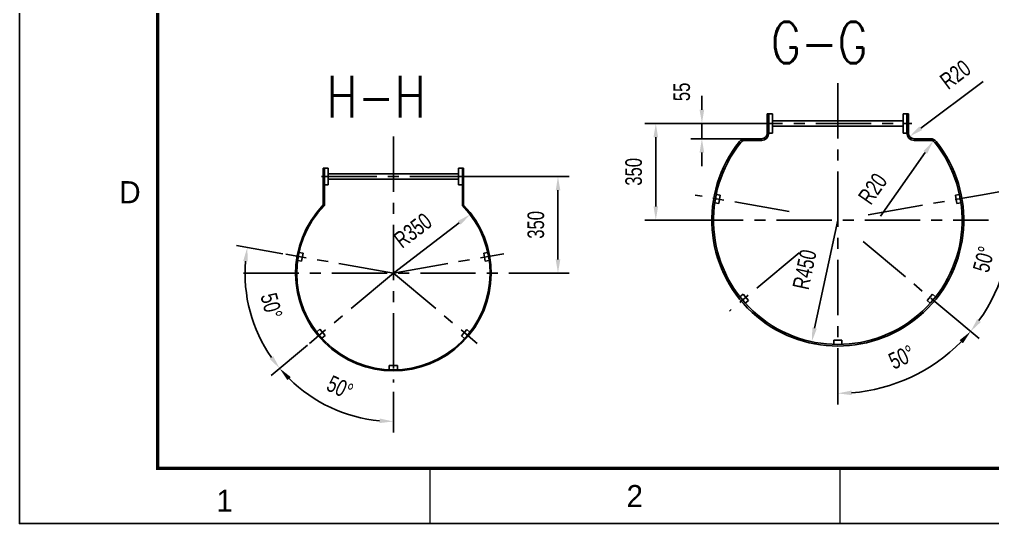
# Model space of a CAD drawing. Extents: x 148 to 221443, y -36682 to 6758.
# Drawn here: x 49175 to 52698, y -12115 to -10289 of the extents above; entities that cross this region are included whole.
import ezdxf
from ezdxf.enums import TextEntityAlignment as Align

# ---------------------------------------------------------------- set-up
doc = ezdxf.new("R2010")
doc.units = 0
doc.header["$LTSCALE"] = 10
doc.header["$MEASUREMENT"] = 0
doc.linetypes.add('CENTERX2', pattern=[4, 2.5, -0.5, 0.5, -0.5])
for name, color, linetype in [('2', 4, 'Continuous'), ('CENTER', 1, 'CENTERX2'), ('DIM', 4, 'Continuous'), ('RED', 7, 'Continuous'), ('图框', 7, 'Continuous')]:
    doc.layers.add(name, color=color, linetype=linetype)
doc.layers.add('2（细实线）', color=3, linetype='Continuous', lineweight=20)
doc.layers.add('图框层', color=7, linetype='Continuous', lineweight=15)
doc.styles.add('HZ', font='ROMS.SHX', dxfattribs={"width": 0.75, "bigfont": 'GBCBIG.SHX'})
doc.styles.get("Standard").update_dxf_attribs({"font": 'wison_e.shx', "width": 0.75, "bigfont": 'wison_c.shx'})
doc.styles.add('XW', font='ROMANS.shx', dxfattribs={"width": 0.85})
doc.dimstyles.new('DIM1', dxfattribs={"dimscale": 20, "dimtxt": 3, "dimasz": 2.5, "dimexe": 2, "dimexo": 0, "dimgap": 1, "dimtad": 0, "dimdec": 0, "dimzin": 0, "dimdsep": 46, "dimtxsty": 'Standard', "dimcen": 2, "dimclrd": 3, "dimclre": 3, "dimclrt": 3, "dimadec": 0, "dimazin": 0, "dimtfac": 0.666667, "dimtdec": 0, "dimtofl": 0, "dimtmove": 2, "dimatfit": 1, "dimfxl": 2, "dimtvp": 1.333333, "dimtolj": 1, "dimtzin": 0, "dimarcsym": 0})

# ---------------------------------------------------------------- blocks, each defined once
blk = doc.blocks.new('*D328')
at = {"layer": 'Defpoints', "color": 0}
for p in [(51737.6, -10665.7), (51478.5, -11015.7), (51595.2, -11015.7)]:
    blk.add_point(p, dxfattribs=at)
at = {"layer": 'DIM', "color": 3, "linetype": 'Continuous', "lineweight": -2}
for p, q in [((51737.6, -10665.7), (51438.5, -10665.7)), ((51478.5, -10715.7), (51478.5, -10965.7)), ((51595.2, -11015.7), (51438.5, -11015.7))]:
    blk.add_line(p, q, dxfattribs=at)
at = {"layer": 'DIM', "color": 3}
for points in [[(51486.8, -10715.7), (51470.1, -10715.7), (51478.5, -10665.7)], [(51470.1, -10965.7), (51486.8, -10965.7), (51478.5, -11015.7)]]:
    blk.add_solid(points, dxfattribs=at)
at = {"layer": 'DIM', "color": 3, "insert": (51398.5, -10840.7), "char_height": 60, "attachment_point": 5, "rotation": 90}
blk.add_mtext('\\A1;350', dxfattribs=at)
blk = doc.blocks.new('*D329')
at = {"layer": 'Defpoints', "color": 0}
for p in [(52137.4, -11015.7), (52043, -11455.7)]:
    blk.add_point(p, dxfattribs=at)
at = {"layer": 'DIM', "color": 3, "linetype": 'Continuous', "lineweight": -2}
blk.add_line((52137.4, -11015.7), (52053.5, -11406.8), dxfattribs=at)
at = {"layer": 'DIM', "color": 3}
blk.add_solid([(52045.4, -11405.1), (52061.7, -11408.6), (52043, -11455.7)], dxfattribs=at)
at = {"layer": 'DIM', "color": 3, "insert": (52017.3, -11194.5), "char_height": 60, "attachment_point": 5, "rotation": 77.8884}
blk.add_mtext('\\A1;R450', dxfattribs=at)
blk = doc.blocks.new('*D330')
at = {"layer": 'Defpoints', "color": 0}
for p in [(52137.4, -10519.9), (52228.9, -11092.4), (52532.1, -11346.9), (52137.4, -11542), (52317.4, -11616.7)]:
    blk.add_point(p, dxfattribs=at)
at = {"layer": 'DIM', "color": 3, "linetype": 'Continuous', "lineweight": -2}
for p, q in [((52532.1, -11346.9), (52648.6, -11444.7)), ((52137.4, -11542), (52137.4, -11683.1))]:
    blk.add_line(p, q, dxfattribs=at)
blk.add_arc((52137.4, -11015.7), 627.3, 274.5678, 315.4322, dxfattribs=at)
at = {"layer": 'DIM', "color": 3}
for points in [[(52590.5, -11461.6), (52578.2, -11450.4), (52618, -11419)], [(52187.1, -11632.8), (52187.7, -11649.4), (52137.4, -11643.1)]]:
    blk.add_solid(points, dxfattribs=at)
at = {"layer": 'DIM', "color": 3, "insert": (52368.8, -11511.8), "char_height": 60, "attachment_point": 5, "rotation": 25}
blk.add_mtext('\\A1;50%%d', dxfattribs=at)
blk = doc.blocks.new('*D331')
at = {"layer": 'Defpoints', "color": 0}
for p in [(52653.7, -10924.7), (52247.6, -10996.3), (52228.9, -11092.4), (52713.5, -11264.2), (52532.1, -11346.9)]:
    blk.add_point(p, dxfattribs=at)
at = {"layer": 'DIM', "color": 3, "linetype": 'Continuous', "lineweight": -2}
for p, q in [((52653.7, -10924.7), (52794.6, -10899.9)), ((52532.1, -11346.9), (52648.6, -11444.7))]:
    blk.add_line(p, q, dxfattribs=at)
blk.add_arc((52137.4, -11015.7), 627.3, 324.5678, 5.4322, dxfattribs=at)
at = {"layer": 'DIM', "color": 3}
for points in [[(52770.2, -10955.2), (52753.7, -10957.5), (52755.2, -10906.8)], [(52642, -11374.3), (52655.2, -11384.5), (52618, -11419)]]:
    blk.add_solid(points, dxfattribs=at)
at = {"layer": 'DIM', "color": 3, "insert": (52666.1, -11157.4), "char_height": 60, "attachment_point": 5, "rotation": 75}
blk.add_mtext('\\A1;50%%d', dxfattribs=at)
blk = doc.blocks.new('*D332')
at = {"layer": 'Defpoints', "color": 0}
for p in [(51645.4, -10665.7), (51831.9, -10665.7), (51831.9, -10720.7)]:
    blk.add_point(p, dxfattribs=at)
at = {"layer": 'DIM', "color": 3, "linetype": 'Continuous', "lineweight": -2}
for p, q in [((51645.4, -10615.7), (51645.4, -10565.7)), ((51831.9, -10665.7), (51605.4, -10665.7)), ((51831.9, -10720.7), (51605.4, -10720.7)), ((51645.4, -10770.7), (51645.4, -10820.7))]:
    blk.add_line(p, q, dxfattribs=at)
at = {"layer": 'DIM', "color": 3}
for points in [[(51637, -10615.7), (51653.7, -10615.7), (51645.4, -10665.7)], [(51653.7, -10770.7), (51637, -10770.7), (51645.4, -10720.7)]]:
    blk.add_solid(points, dxfattribs=at)
at = {"layer": 'DIM', "color": 3, "insert": (51572.6, -10551.2), "char_height": 60, "attachment_point": 5, "rotation": 90}
blk.add_mtext('\\A1;55', dxfattribs=at)
blk = doc.blocks.new('*D333')
at = {"layer": 'Defpoints', "color": 0}
for p in [(52482.7, -10729.3), (52471.2, -10745.7)]:
    blk.add_point(p, dxfattribs=at)
at = {"layer": 'DIM', "color": 3, "linetype": 'Continuous', "lineweight": -2}
blk.add_line((52292.1, -11001.3), (52454, -10770.2), dxfattribs=at)
at = {"layer": 'DIM', "color": 3}
blk.add_solid([(52460.8, -10775), (52447.2, -10765.5), (52482.7, -10729.3)], dxfattribs=at)
at = {"layer": 'DIM', "color": 3, "insert": (52263.9, -10902.1), "char_height": 60, "attachment_point": 5, "rotation": 54.9732}
blk.add_mtext('\\A1;R20', dxfattribs=at)
blk = doc.blocks.new('*D334')
at = {"layer": 'Defpoints', "color": 0}
for p in [(52413.4, -10700.7), (52397.4, -10712.7)]:
    blk.add_point(p, dxfattribs=at)
at = {"layer": 'DIM', "color": 3, "linetype": 'Continuous', "lineweight": -2}
blk.add_line((52663.1, -10513.5), (52437.4, -10682.7), dxfattribs=at)
at = {"layer": 'DIM', "color": 3}
blk.add_solid([(52432.4, -10676.1), (52442.4, -10689.4), (52397.4, -10712.7)], dxfattribs=at)
at = {"layer": 'DIM', "color": 3, "insert": (52563.1, -10488.5), "char_height": 60, "attachment_point": 5, "rotation": 36.8659}
blk.add_mtext('\\A1;R20', dxfattribs=at)
blk = doc.blocks.new('*D335')
at = {"layer": 'Defpoints', "color": 0}
for p in [(50806.5, -10995.2), (50528.4, -11207.7)]:
    blk.add_point(p, dxfattribs=at)
at = {"layer": 'DIM', "color": 3, "linetype": 'Continuous', "lineweight": -2}
blk.add_line((50528.4, -11207.7), (50766.8, -11025.6), dxfattribs=at)
at = {"layer": 'DIM', "color": 3}
blk.add_solid([(50771.9, -11032.2), (50761.7, -11018.9), (50806.5, -10995.2)], dxfattribs=at)
at = {"layer": 'DIM', "color": 3, "insert": (50599, -11053.1), "char_height": 60, "attachment_point": 5, "rotation": 37.3833}
blk.add_mtext('\\A1;R350', dxfattribs=at)
blk = doc.blocks.new('*D336')
at = {"layer": 'Defpoints', "color": 0}
for p in [(50528.4, -10612.4), (50528.4, -11207.7), (50217.5, -11468.6), (50233.3, -11656.4), (50528.4, -11637.2)]:
    blk.add_point(p, dxfattribs=at)
at = {"layer": 'DIM', "color": 3, "linetype": 'Continuous', "lineweight": -2}
for p, q in [((50217.5, -11468.6), (50086.4, -11578.6)), ((50528.4, -11637.2), (50528.4, -11784.8))]:
    blk.add_line(p, q, dxfattribs=at)
blk.add_arc((50528.4, -11207.7), 537, 225.3363, 264.6637, dxfattribs=at)
at = {"layer": 'DIM', "color": 3}
for points in [[(50157, -11584), (50144.8, -11595.3), (50117, -11552.9)], [(50478.1, -11750.7), (50478.9, -11734.1), (50528.4, -11744.8)]]:
    blk.add_solid(points, dxfattribs=at)
at = {"layer": 'DIM', "color": 3, "insert": (50335.3, -11621.9), "char_height": 60, "attachment_point": 5, "rotation": 335}
blk.add_mtext('\\A1;50%%d', dxfattribs=at)
blk = doc.blocks.new('*D337')
at = {"layer": 'Defpoints', "color": 0}
for p in [(50128.7, -11137.2), (50528.4, -11207.7), (50528.4, -11207.7), (49995, -11270.1), (50217.5, -11468.6)]:
    blk.add_point(p, dxfattribs=at)
at = {"layer": 'DIM', "color": 3, "linetype": 'Continuous', "lineweight": -2}
for p, q in [((50128.7, -11137.2), (49960.2, -11107.5)), ((50217.5, -11468.6), (50086.4, -11578.6))]:
    blk.add_line(p, q, dxfattribs=at)
blk.add_arc((50528.4, -11207.7), 537, 175.3365, 214.6635, dxfattribs=at)
at = {"layer": 'DIM', "color": 3}
for points in [[(50001.4, -11165.1), (49984.9, -11163), (49999.6, -11114.5)], [(50080.1, -11518.2), (50093.3, -11508.1), (50117, -11552.9)]]:
    blk.add_solid(points, dxfattribs=at)
at = {"layer": 'DIM', "color": 3, "insert": (50087, -11326), "char_height": 60, "attachment_point": 5, "rotation": 285}
blk.add_mtext('\\A1;50%%d', dxfattribs=at)
blk = doc.blocks.new('*D338')
at = {"layer": 'Defpoints', "color": 0}
for p in [(50772.1, -10857.7), (51002.9, -11207.7), (51124.4, -11207.7)]:
    blk.add_point(p, dxfattribs=at)
at = {"layer": 'DIM', "color": 3, "linetype": 'Continuous', "lineweight": -2}
for p, q in [((50772.1, -10857.7), (51164.4, -10857.7)), ((51124.4, -10907.7), (51124.4, -11157.7)), ((51002.9, -11207.7), (51164.4, -11207.7))]:
    blk.add_line(p, q, dxfattribs=at)
at = {"layer": 'DIM', "color": 3}
for points in [[(51132.8, -10907.7), (51116.1, -10907.7), (51124.4, -10857.7)], [(51116.1, -11157.7), (51132.8, -11157.7), (51124.4, -11207.7)]]:
    blk.add_solid(points, dxfattribs=at)
at = {"layer": 'DIM', "color": 3, "insert": (51044.4, -11032.7), "char_height": 60, "attachment_point": 5, "rotation": 90}
blk.add_mtext('\\A1;350', dxfattribs=at)
blk = doc.blocks.new('1.5a2')
at = {"layer": '图框层', "ltscale": 10}
for p, q in [((16100.88, 9716.58), (16100.88, 10136.58)), ((16100.88, 10136.58), (16100.88, 9716.58)), ((16125.88, 9726.58), (16125.88, 10126.58)), ((16981.88, 9726.58), (16125.88, 9726.58)), ((16175.13, 9726.58), (16175.13, 9716.58)), ((16249.38, 9726.58), (16249.38, 9716.58)), ((16991.88, 9716.58), (16100.88, 9716.58))]:
    blk.add_line(p, q, dxfattribs=at)
at = {"style": 'HZ'}
for s, p in [('D', (16120.88, 9776.58)), ('2', (16212.25, 9721.58)), ('1', (16138, 9720.7))]:
    blk.add_text(s, height=4, dxfattribs=at).set_placement(p, align=Align.MIDDLE)

msp = doc.modelspace()

# ---------------------------------------------------------------- linework, layer by layer
at = {"const_width": 12}
msp.add_lwpolyline([(66794.7995, -11914.5096), (66794.7995, -3914.5096), (49674.7995, -3914.5096), (49674.7995, -11914.5096), (66794.7995, -11914.5096)], dxfattribs=at)
at = {"layer": '2'}
msp.add_line((51645.3707, -10720.7377), (51645.3707, -10665.7377), dxfattribs=at)
at = {"layer": 'CENTER', "ltscale": 8}
for p, q in [((52137.4388, -10519.8965), (52137.4388, -11541.9726)), ((51737.6038, -10665.7377), (52405.4367, -10665.7377)), ((50528.4255, -10713.1167), (50528.4255, -11603.5807)), ((50268.0745, -10857.7096), (50788.7764, -10857.7096)), ((51961.0304, -10984.6321), (51621.1505, -10924.7021)), ((52247.6019, -10996.313), (52653.7271, -10924.7021)), ((51595.2202, -11015.7377), (52682.6686, -11015.7377)), ((52228.8553, -11092.4452), (52532.1101, -11346.9062)), ((50528.4255, -11207.7096), (50138.5686, -11138.9673)), ((50528.4255, -11207.7096), (50928.1811, -11137.2219)), ((51996.9654, -11133.6089), (51744.9913, -11345.0403)), ((49986.2068, -11207.7096), (51073.6552, -11207.7096)), ((50528.4255, -11207.7096), (50225.1706, -11462.1706)), ((50528.4255, -11207.7096), (50831.6803, -11462.1706))]:
    msp.add_line(p, q, dxfattribs=at)
at = {"layer": 'RED'}
for p, q in [((51881.848, -10700.7377), (51881.848, -10630.7377)), ((51887.848, -10630.7377), (51881.848, -10630.7377)), ((51901.4388, -10630.7377), (51887.848, -10630.7377)), ((51887.848, -10700.7377), (51887.848, -10630.7377)), ((51901.4388, -10700.7377), (51901.4388, -10630.7377)), ((52373.848, -10700.7377), (52373.848, -10630.7377)), ((52373.848, -10630.7377), (52387.4388, -10630.7377)), ((52387.4388, -10700.7377), (52387.4388, -10630.7377)), ((52387.4388, -10630.7377), (52393.4388, -10630.7377)), ((52393.4388, -10700.7377), (52393.4388, -10630.7377)), ((52373.848, -10655.7377), (51901.4388, -10655.7377)), ((51901.4388, -10700.7377), (51887.848, -10700.7377)), ((52373.848, -10675.7377), (51901.4388, -10675.7377)), ((52373.848, -10700.7377), (52387.4388, -10700.7377)), ((51861.848, -10720.7377), (51801.9705, -10720.7377)), ((51861.848, -10726.7377), (51801.9705, -10726.7377)), ((52413.4388, -10720.7377), (52473.3164, -10720.7377)), ((52413.4388, -10726.7377), (52472.9072, -10726.7377)), ((50274.8347, -10827.7096), (50274.8347, -10960.7122)), ((50274.8347, -10827.7096), (50278.8347, -10827.7096)), ((50292.4255, -10827.7096), (50278.8347, -10827.7096)), ((50278.8347, -10962.3437), (50278.8347, -10827.7096)), ((50292.4255, -10887.7096), (50292.4255, -10827.7096)), ((50764.4255, -10847.7096), (50292.4255, -10847.7096)), ((50764.4255, -10887.7096), (50764.4255, -10827.7096)), ((50764.4255, -10827.7096), (50778.4255, -10827.7096)), ((50778.4255, -10962.7606), (50778.4255, -10827.7096)), ((50782.4255, -10827.7096), (50778.4255, -10827.7096)), ((50782.4255, -10827.7096), (50782.4255, -10961.133)), ((50764.4255, -10867.7096), (50292.4255, -10867.7096)), ((50292.4255, -10887.7096), (50278.8347, -10887.7096)), ((50764.4255, -10887.7096), (50778.4255, -10887.7096)), ((51706.7032, -10955.0188), (51691.9169, -10952.4115)), ((51711.9126, -10925.4745), (51697.1263, -10922.8673)), ((51706.7032, -10955.0188), (51711.9126, -10925.4745)), ((52562.965, -10925.4745), (52577.7513, -10922.8673)), ((52568.1745, -10955.0188), (52562.965, -10925.4745)), ((52568.1745, -10955.0188), (52582.9608, -10952.4115)), ((50196.188, -11164.7699), (50182.0757, -11162.2815)), ((50201.3975, -11135.2257), (50186.6112, -11132.6185)), ((50196.188, -11164.7699), (50201.3975, -11135.2257)), ((50855.4496, -11135.0464), (50870.2359, -11132.4392)), ((50860.659, -11164.5906), (50855.4496, -11135.0464)), ((50860.659, -11164.5906), (50875.4453, -11161.9834)), ((51794.7703, -11283.6896), (51783.2686, -11293.3407)), ((51814.0539, -11306.671), (51794.7703, -11283.6896)), ((51814.0539, -11306.671), (51802.5522, -11316.322)), ((52480.1074, -11283.6896), (52460.8237, -11306.671)), ((52460.8237, -11306.671), (52472.3255, -11316.322)), ((52480.1074, -11283.6896), (52491.6091, -11293.3407)), ((50262.1692, -11411.0151), (50251.1918, -11420.2263)), ((50262.1692, -11411.0151), (50281.4529, -11433.9965)), ((50774.8773, -11434.6171), (50794.1609, -11411.6358)), ((50794.1609, -11411.6358), (50805.6626, -11421.2869)), ((50281.4529, -11433.9965), (50269.9512, -11443.6476)), ((50774.8773, -11434.6171), (50785.8547, -11443.8283)), ((52152.4388, -11450.4732), (52122.4388, -11450.4732)), ((52122.4388, -11450.4732), (52122.4388, -11465.4876)), ((52152.4388, -11450.4732), (52152.4388, -11465.4876)), ((50513.0204, -11542.356), (50513.0204, -11556.686)), ((50513.0204, -11542.356), (50543.0204, -11542.356)), ((50543.0204, -11542.356), (50543.0204, -11557.3704))]:
    msp.add_line(p, q, dxfattribs=at)
for centre, radius, start, end in [((51861.848, -10700.7377), 20, 270, 0), ((51861.848, -10700.7377), 26, 270, 0), ((52413.4388, -10700.7377), 26, 180, 270), ((52413.4388, -10700.7377), 20, 180, 270), ((52137.4388, -11015.7377), 456, 141.2751269, 38.7248731), ((52137.4388, -11015.7377), 450, 141.2751269, 38.7248731), ((51801.9705, -10746.7377), 26, 90, 141.2751269), ((51801.9705, -10746.7377), 20, 90, 141.2751269), ((52472.9072, -10746.7377), 26, 38.7248731, 90), ((52472.9072, -10746.7377), 20, 38.7248731, 90), ((50528.4255, -11207.7096), 354, 135.7546155, 44.1503785), ((50528.4255, -11207.7096), 350, 135.4890539, 44.4153086)]:
    msp.add_arc(centre, radius, start, end, dxfattribs=at)
at = {"layer": '图框'}
msp.add_lwpolyline([(49174.7995, -3714.5096), (66994.7995, -3714.5096), (66994.7995, -12114.5096), (49174.7995, -12114.5096)], close=True, dxfattribs=at)

# ---------------------------------------------------------------- block references
at = {"layer": '2（细实线）', "xscale": 20, "yscale": 20, "zscale": 20}
msp.add_blockref('1.5a2', (-272842.7049, -206446.0395), dxfattribs=at)

# ---------------------------------------------------------------- texts
at = {"color": 3, "style": 'XW', "width": 0.8}
for s, p in [('G-G', (52245.0288, -10372.4998)), ('H-H', (50646.031, -10568.3255))]:
    msp.add_text(s, height=150, dxfattribs=at).set_placement(p, align=Align.MIDDLE_RIGHT)

# ---------------------------------------------------------------- dimensions: what is measured, and where the dimension line sits
at = {"layer": 'DIM', "color": 1, "linetype": 'Continuous'}
for center, mpoint, picture, middle in [((52413.4388, -10700.7377), (52397.438, -10712.7366), '*D334', (52611.1349, -10552.4871)), ((52471.21, -10745.6708), (52482.6892, -10729.2932), '*D333', (52329.3806, -10948.0229))]:
    dim = msp.add_radius_dim(center=center, mpoint=mpoint, dimstyle='DIM1', override={"dimtmove": 0}, dxfattribs=at)
    dim.commit()
    dim.dimension.update_dxf_attribs({"geometry": picture, "text_midpoint": middle, "dimtype": 164})
dim = msp.add_linear_dim(base=(51645.3707, -10665.7377), p1=(51831.9093, -10720.7377), p2=(51831.9093, -10665.7377), angle=90, dimstyle='DIM1', dxfattribs=at)
dim.commit()
dim.dimension.update_dxf_attribs({"geometry": '*D332', "text_midpoint": (51572.5809, -10551.2071), "dimtype": 160})
for base, line1, line2, picture, middle in [((52317.3606, -11616.7183), ((52137.4388, -10519.8965), (52137.4388, -11541.9726)), ((52228.8553, -11092.4452), (52532.1101, -11346.9062)), '*D330', (52368.7527, -11511.7919)), ((50233.3165, -11656.401), ((50528.4255, -10612.4466), (50528.4255, -11637.191)), ((50528.4255, -11207.7096), (50217.4708, -11468.6316)), '*D336', (50335.2715, -11621.9297)), ((52713.4682, -11264.2125), ((52228.8553, -11092.4452), (52532.1101, -11346.9062)), ((52247.6019, -10996.313), (52653.7271, -10924.7021)), '*D331', (52666.1241, -11157.3985)), ((49995.0304, -11270.0545), ((50528.4255, -11207.7096), (50128.6698, -11137.2219)), ((50528.4255, -11207.7096), (50217.4708, -11468.6316)), '*D337', (50086.972, -11325.9967))]:
    dim = msp.add_angular_dim_2l(base=base, line1=line1, line2=line2, dimstyle='DIM1', dxfattribs=at)
    dim.commit()
    dim.dimension.update_dxf_attribs({"geometry": picture, "text_midpoint": middle})
for base, p1, p2, picture, middle in [((51478.4651, -11015.7377), (51737.6038, -10665.7377), (51595.2202, -11015.7377), '*D328', (51398.4651, -10840.7377)), ((51124.4455, -11207.7096), (50772.0748, -10857.7096), (51002.917, -11207.7096), '*D338', (51044.4455, -11032.7096))]:
    dim = msp.add_linear_dim(base=base, p1=p1, p2=p2, angle=90, dimstyle='DIM1', dxfattribs=at)
    dim.commit()
    dim.dimension.update_dxf_attribs({"geometry": picture, "text_midpoint": middle})
dim = msp.add_radius_dim(center=(50528.4255, -11207.7096), mpoint=(50806.5326, -10995.2092), dimstyle='DIM1', dxfattribs=at)
dim.commit()
dim.dimension.update_dxf_attribs({"geometry": '*D335', "text_midpoint": (50599.0427, -11053.0707)})
dim = msp.add_radius_dim(center=(52137.4388, -11015.7377), mpoint=(52043.0218, -11455.7211), dimstyle='DIM1', override={"dimtmove": 0}, dxfattribs=at)
dim.commit()
dim.dimension.update_dxf_attribs({"geometry": '*D329', "text_midpoint": (52017.2564, -11194.5006)})

doc.saveas('drawing.dxf')
